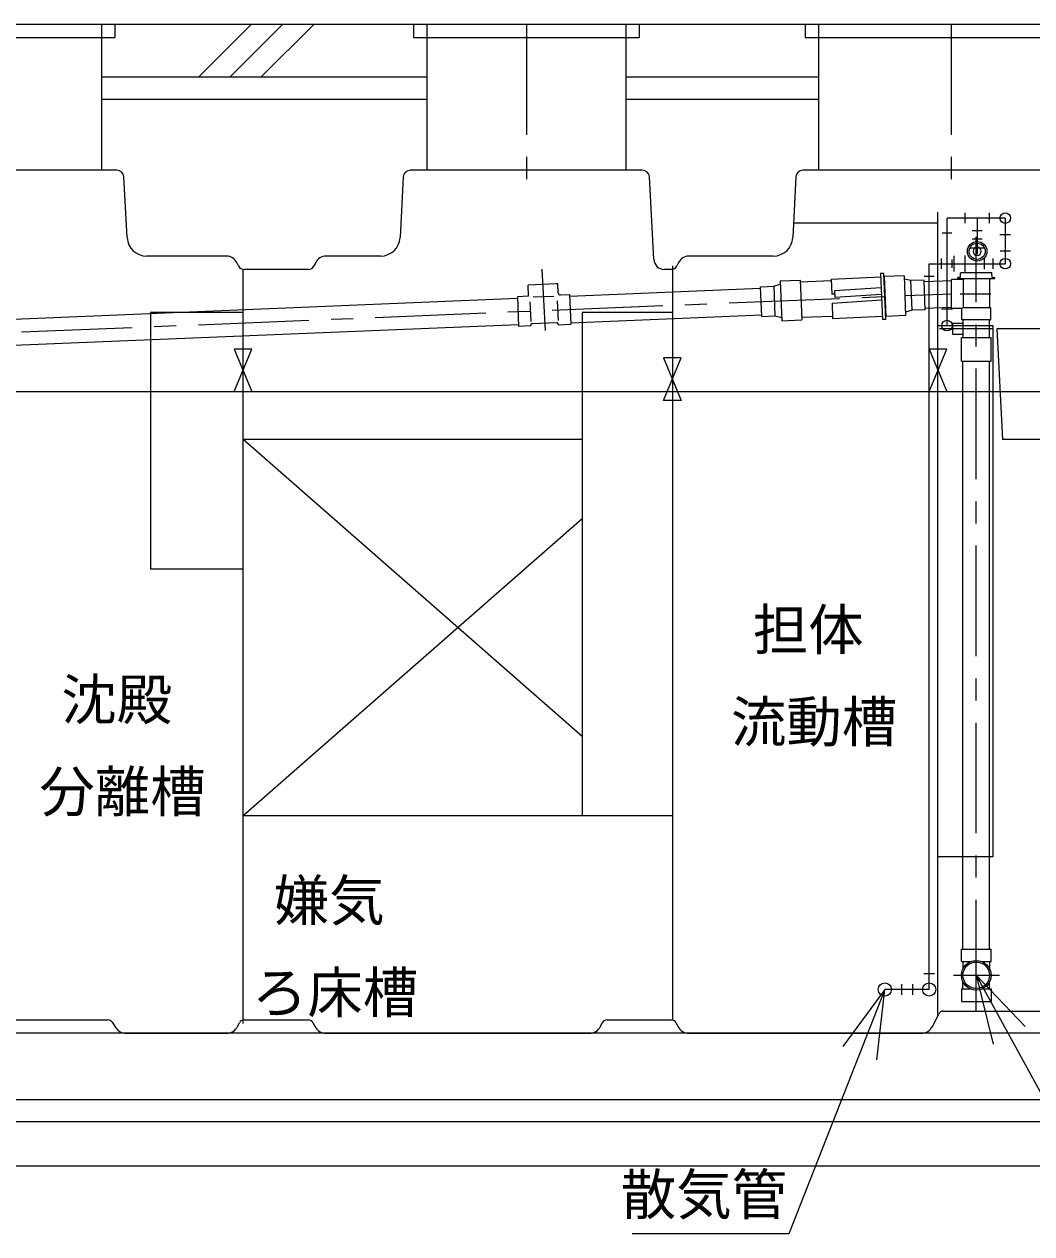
# Model space of a CAD drawing. Units: millimetres, scale not verified. Extents: x -14850 to 14850, y -10500 to 10500.
# Drawn here: x -9700 to -7424, y -5930 to -3197 of the extents above; entities that cross this region are included whole.
import ezdxf
from ezdxf.enums import TextEntityAlignment as Align

# ---------------------------------------------------------------- set-up
doc = ezdxf.new("R2010")
doc.units = ezdxf.units.MM
doc.header["$LTSCALE"] = 50
doc.linetypes.add('CHAIN1', pattern=[8, 5, -1, 1, -1])
doc.linetypes.add('LONG_DASHED1', pattern=[7, 6, -1])
for name, color, linetype, lineweight in [('0-0_躯体', 3, 'Continuous', 25), ('0-1_空気管', 3, 'Continuous', 25), ('0-5_機器', 3, 'Continuous', 25)]:
    doc.layers.add(name, color=color, linetype=linetype, lineweight=lineweight)
doc.styles.add('ＭＳ ゴシック', font='')
doc.styles.get('ＭＳ ゴシック').set_extended_font_data('MS Gothic')

msp = doc.modelspace()

# ---------------------------------------------------------------- linework, layer by layer
at = {"layer": '0-0_躯体', "linetype": 'CHAIN1'}
for p, q in [((-8565.79, -3197.12), (-8565.79, -3592.69)), ((-7605.79, -3197.12), (-7605.79, -3592.69)), ((-7549.29, -5425.44), (-7549.29, -3677.75)), ((-7562.29, -3702.12), (-7532.29, -3702.12)), ((-8530.84, -3750.8), (-8523.33, -3889.45)), ((-10106.13, -3909.02), (-7605.29, -3806.25)), ((-7585.99, -3806.25), (-7516.54, -3806.25)), ((-7512.79, -3885.25), (-7632.29, -3885.25)), ((-7600.36, -5346.25), (-7496.47, -5346.25))]:
    msp.add_line(p, q, dxfattribs=at)
at = {"layer": '0-0_躯体'}
for p, q in [((-9490.78, -3527.12), (-10160.8, -3527.12)), ((-9467.61, -3679.42), (-9474.8, -3542.28)), ((-8843.78, -3542.28), (-8850.96, -3679.42)), ((-8303.78, -3527.12), (-8827.8, -3527.12)), ((-8278.05, -3728.37), (-8287.8, -3542.28)), ((-7956.78, -3542.28), (-7963.96, -3679.42)), ((-7270.78, -3527.12), (-7940.8, -3527.12)), ((-7635.79, -5437.01), (-7635.79, -3621.98)), ((-7575.29, -3623.75), (-7575.29, -3646.75)), ((-7519.29, -3646.75), (-7519.29, -3623.75)), ((-7635.79, -3646.81), (-7961.83, -3646.81)), ((-7615.29, -3878.25), (-7615.29, -3635.25)), ((-7483.79, -3635.25), (-7615.29, -3635.25)), ((-7547.29, -3635.25), (-7547.29, -3710.25)), ((-7483.79, -3635.25), (-7483.79, -3738.25)), ((-7604.29, -3669.25), (-7626.29, -3669.25)), ((-7558.79, -3663.25), (-7535.79, -3663.25)), ((-7558.79, -3682.25), (-7535.79, -3682.25)), ((-7471.69, -3672.75), (-7495.79, -3672.75)), ((-7472.29, -3710.25), (-7495.29, -3710.25)), ((-9243.15, -3721.12), (-9423.67, -3721.12)), ((-9215.95, -3743.38), (-9219.89, -3735.49)), ((-9041.68, -3735.49), (-9045.63, -3743.38)), ((-8894.9, -3721.12), (-9018.43, -3721.12)), ((-8235.79, -3742.98), (-8235.79, -5447.35)), ((-8221.68, -3735.49), (-8225.63, -3743.38)), ((-8007.9, -3721.12), (-8198.43, -3721.12)), ((-7655.79, -3738.25), (-7483.79, -3738.25)), ((-7655.79, -5378.25), (-7655.79, -3738.25)), ((-7627.79, -3749.75), (-7627.79, -3726.75)), ((-7604.79, -3728.75), (-7604.79, -3747.75)), ((-7599.79, -3720.75), (-7599.79, -3755.75)), ((-7582.91, -3725.73), (-7582.9, -3725.75)), ((-7574.79, -3719.75), (-7574.79, -3756.75)), ((-7531.79, -3725.75), (-7531.79, -3750.75)), ((-7511.79, -3726.75), (-7511.79, -3749.75)), ((-9205.79, -5455.49), (-9205.79, -3751.12)), ((-9058.15, -3751.12), (-9203.43, -3751.12)), ((-8238.15, -3751.12), (-8254.08, -3751.12)), ((-7877.39, -3772.9), (-7764.98, -3768.28)), ((-7753.53, -3864.39), (-7757.8, -3760.48)), ((-7712.55, -3765.62), (-7757.51, -3767.47)), ((-7712.55, -3765.62), (-7708.85, -3855.55)), ((-7667.29, -3766.25), (-7644.29, -3766.25)), ((-7585.08, -3769.65), (-7590.92, -3769.65)), ((-7590.92, -3771.45), (-7590.92, -3769.65)), ((-7590.92, -3771.45), (-7507.66, -3771.45)), ((-7585.08, -3769.65), (-7584.55, -3759.4)), ((-7583.55, -3758.45), (-7515.03, -3758.45)), ((-7579.79, -3773.5), (-7579.79, -3771.45)), ((-7518.79, -3836.75), (-7518.79, -3771.45)), ((-7515.79, -3761.26), (-7515.73, -3761.31)), ((-7513.49, -3769.65), (-7514.03, -3759.4)), ((-7513.49, -3769.65), (-7507.66, -3769.65)), ((-7507.66, -3771.45), (-7507.66, -3769.65)), ((-8498.24, -3783.9), (-8561.68, -3786.51)), ((-8560.64, -3811.98), (-8561.68, -3786.51)), ((-8468.07, -3811.68), (-8036.66, -3793.95)), ((-8034.05, -3857.4), (-8036.8, -3790.46)), ((-8006.83, -3789.23), (-8004.08, -3856.17)), ((-7992.31, -3777.12), (-7947.35, -3775.27)), ((-7992.31, -3777.12), (-7988.62, -3867.04)), ((-7947.35, -3775.27), (-7943.65, -3865.2)), ((-7877.2, -3777.39), (-7947.14, -3780.27)), ((-7877.39, -3772.9), (-7875.97, -3807.37)), ((-7694.34, -3843.44), (-7697.09, -3776.5)), ((-7664.36, -3842.21), (-7667.11, -3775.27)), ((-7666.97, -3778.76), (-7605.29, -3776.23)), ((-7605.29, -3838.7), (-7605.29, -3773.8)), ((-7604.99, -3773.5), (-7579.79, -3773.5)), ((-7579.79, -3773.5), (-7577.79, -3775.75)), ((-7577.79, -3837.75), (-7577.79, -3775.75)), ((-10069.43, -3877.49), (-8585.97, -3816.53)), ((-8557.53, -3824.46), (-8555.7, -3868.83)), ((-8503.57, -3812.24), (-8550.54, -3814.17)), ((-8495.77, -3821.93), (-8493.95, -3866.29)), ((-8488.79, -3809.03), (-8468.21, -3808.19)), ((-8468.21, -3808.19), (-8465.46, -3875.13)), ((-7869.09, -3807.23), (-7875.97, -3807.37)), ((-7875.15, -3827.35), (-7762.84, -3820.33)), ((-7868.67, -3813.92), (-7763.38, -3807.34)), ((-9414.79, -3848.25), (-9414.79, -4428.25)), ((-9205.79, -3848.25), (-9414.79, -3848.25)), ((-8439.79, -3848.25), (-8439.79, -4985.25)), ((-8235.79, -3848.25), (-8439.79, -3848.25)), ((-7875.15, -3827.35), (-7873.73, -3861.82)), ((-7664.51, -3838.71), (-7605.29, -3836.28)), ((-7603.29, -3840.75), (-7627.29, -3840.75)), ((-7604.99, -3839), (-7582.04, -3839)), ((-7582.04, -3839), (-7579.68, -3837.75)), ((-7582.04, -3864.95), (-7582.04, -3839)), ((-7517.54, -3837.75), (-7579.68, -3837.75)), ((-7516.54, -3864.95), (-7516.54, -3838.75)), ((-8583.51, -3876.48), (-10066.97, -3937.44)), ((-8555.29, -3878.82), (-8583.37, -3879.98)), ((-8555.29, -3878.82), (-8555.37, -3877.03)), ((-8552.39, -3873.8), (-8496.84, -3871.52)), ((-8493.54, -3876.29), (-8493.61, -3874.49)), ((-8493.54, -3876.29), (-8465.46, -3875.13)), ((-8465.61, -3871.63), (-8034.19, -3853.9)), ((-7988.62, -3867.04), (-7943.65, -3865.2)), ((-7873.92, -3857.33), (-7943.86, -3860.2)), ((-7873.73, -3861.82), (-7761.33, -3857.2)), ((-7753.53, -3864.39), (-7761.02, -3864.7)), ((-7708.85, -3855.55), (-7753.81, -3857.4)), ((-7634.79, -3878.25), (-7511.79, -3878.25)), ((-7603.29, -3873.25), (-7603.29, -3897.25)), ((-7579.29, -3873.25), (-7603.29, -3873.25)), ((-7516.84, -3865.25), (-7581.74, -3865.25)), ((-7579.29, -3865.25), (-7579.29, -3905.25)), ((-7519.29, -3905.25), (-7519.29, -3865.25)), ((-7511.79, -3878.25), (-7511.79, -5078.25)), ((-7603.29, -3897.25), (-7579.29, -3897.25)), ((-7582.79, -3958.25), (-7582.79, -3905.25)), ((-7582.79, -3905.25), (-7515.79, -3905.25)), ((-7291.87, -3885.32), (-7502.81, -3885.32)), ((-7502.81, -3885.32), (-7489.71, -4135.32)), ((-9225.79, -4027.25), (-9185.79, -3931.25)), ((-7655.79, -4027.25), (-7615.79, -3931.25)), ((-7579.29, -5287.25), (-7579.29, -3958.25)), ((-7519.29, -5287.25), (-7519.29, -3958.25)), ((-10307.39, -4027.25), (-7390.41, -4027.25)), ((-8439.79, -4135.25), (-9205.79, -4135.25)), ((-8439.79, -4806.49), (-9205.79, -4135.25)), ((-7292.54, -4135.32), (-7489.71, -4135.32)), ((-9205.79, -4985.25), (-8439.79, -4314.02)), ((-9205.79, -4428.25), (-9414.79, -4428.25)), ((-9205.79, -4985.25), (-8235.79, -4985.25)), ((-7511.79, -5078.25), (-7635.79, -5078.25)), ((-7582.79, -5287.25), (-7579.46, -5287.25)), ((-7582.79, -5315.35), (-7582.79, -5287.25)), ((-7579.29, -5287.25), (-7515.79, -5287.25)), ((-7582.79, -5315.35), (-7562.22, -5315.35)), ((-7579.46, -5315.35), (-7579.46, -5331.69)), ((-7519.29, -5315.35), (-7519.29, -5331.34)), ((-7667.79, -5342.25), (-7643.79, -5342.25)), ((-7549.29, -5346.25), (-7229.78, -5930.37)), ((-7755.79, -5378.25), (-7972.37, -5930.37)), ((-7655.79, -5378.25), (-7755.79, -5378.25)), ((-7718.29, -5366.25), (-7718.29, -5390.25)), ((-7693.29, -5366.25), (-7693.29, -5390.25)), ((-7582.79, -5377.16), (-7582.79, -5405.25)), ((-7582.79, -5377.16), (-7562.22, -5377.16)), ((-7579.46, -5377.16), (-7579.46, -5360.81)), ((-7519.29, -5377.16), (-7519.29, -5361.16)), ((-7582.79, -5405.25), (-7579.46, -5405.25)), ((-7579.29, -5405.25), (-7515.79, -5405.25)), ((-7648.11, -5461.64), (-7634.16, -5433.75)), ((-7623.43, -5427.12), (-7339.14, -5427.12)), ((-9750.09, -5447.12), (-9511.49, -5447.12)), ((-9501.51, -5452.46), (-9493.38, -5464.65)), ((-9218.11, -5461.64), (-9214.16, -5453.75)), ((-9203.43, -5447.12), (-9058.15, -5447.12)), ((-9047.42, -5453.75), (-9043.47, -5461.64)), ((-8398.11, -5461.64), (-8394.16, -5453.75)), ((-8383.43, -5447.12), (-8238.15, -5447.12)), ((-8227.42, -5453.75), (-8223.47, -5461.64)), ((-9470.09, -5477.12), (-9243.15, -5477.12)), ((-9018.43, -5477.12), (-8423.15, -5477.12)), ((-8198.43, -5477.12), (-7673.15, -5477.12))]:
    msp.add_line(p, q, dxfattribs=at)
at = {"layer": '0-0_躯体', "linetype": 'LONG_DASHED1'}
for p, q in [((-7547.29, -3687.12), (-7547.29, -3717.12)), ((-7757.51, -3767.47), (-7753.81, -3857.4))]:
    msp.add_line(p, q, dxfattribs=at)
at = {"layer": '0-0_躯体'}
for points in [[(-7757.8, -3760.48), (-7765.29, -3760.79), (-7761.02, -3864.7)], [(-8493.89, -3804.34), (-8494.74, -3783.76), (-8498.06, -3783.89)], [(-8036.8, -3790.46), (-8006.83, -3789.23), (-7992, -3784.61)], [(-7763.97, -3792.98), (-7869.58, -3799.39), (-7868.67, -3813.92)], [(-7667.11, -3775.27), (-7697.09, -3776.5), (-7712.24, -3773.12)], [(-8560.64, -3811.98), (-8586.12, -3813.03), (-8583.37, -3879.98)], [(-7664.36, -3842.21), (-7694.34, -3843.44), (-7709.16, -3848.05)], [(-8034.05, -3857.4), (-8004.08, -3856.17), (-7988.92, -3859.55)], [(-7582.79, -3958.25), (-7515.79, -3958.25), (-7515.79, -3905.25)], [(-9185.79, -3931.25), (-9225.79, -3931.25), (-9185.79, -4027.25)], [(-7615.79, -3931.25), (-7655.79, -3931.25), (-7615.79, -4027.25)], [(-7536.35, -5315.35), (-7515.79, -5315.35), (-7515.79, -5287.25)], [(-7438.79, -5461.97), (-7549.29, -5346.25), (-7511.45, -5501.72)], [(-7773.68, -5537.25), (-7755.79, -5378.25), (-7850.78, -5507.01)], [(-7536.35, -5377.16), (-7515.79, -5377.16), (-7515.79, -5405.25)]]:
    msp.add_lwpolyline(points, dxfattribs=at)
msp.add_lwpolyline([(-8215.79, -3951.25), (-8255.79, -3951.25), (-8215.79, -4047.25), (-8255.79, -4047.25)], close=True, dxfattribs=at)
for centre, radius in [((-7483.79, -3635.25), 12), ((-7547.29, -3710.25), 22), ((-7547.35, -3710.29), 18.19), ((-7483.79, -3738.25), 12), ((-7615.29, -3878.25), 12), ((-7549.29, -5346.25), 33.5), ((-7549.29, -5346.25), 30), ((-7755.79, -5378.25), 15), ((-7655.79, -5378.25), 15)]:
    msp.add_circle(centre, radius, dxfattribs=at)
for centre, radius, start, end in [((-9490.78, -3543.12), 16, 2.99998, 90), ((-8827.8, -3543.12), 16, 90, 177), ((-8303.78, -3543.12), 16, 3, 90), ((-7940.8, -3543.12), 16, 90, 177), ((-9423.67, -3677.12), 44, 182.99998, 270), ((-8894.9, -3677.12), 44, 270, 357), ((-8007.9, -3677.12), 44, 270, 357), ((-7547.29, -3710.25), 9.2, 90, 270), ((-7547.29, -3710.25), 9.2, 270, 90), ((-9243.15, -3747.12), 26, 26.56503, 89.99998), ((-9203.43, -3737.12), 14, 206.56503, 270), ((-9058.15, -3737.12), 14, 270, 333.43495), ((-9018.43, -3747.12), 26, 90, 153.43495), ((-8254.08, -3727.12), 24, 182.99998, 270), ((-8238.15, -3737.12), 14, 270, 333.43495), ((-8198.43, -3747.12), 26, 90, 153.43495), ((-7583.55, -3759.45), 1, 90, 177), ((-7515.03, -3759.45), 1, 3, 90), ((-8489, -3804.13), 4.9, 182.35312, 272.35312), ((-7517.79, -3836.75), 1, 180, 270), ((-7517.54, -3838.75), 1, 0, 90), ((-8552.27, -3876.9), 3.1, 92.35312, 182.35312), ((-8496.71, -3874.62), 3.1, 2.35312, 92.35312), ((-7581.74, -3864.95), 0.3, 180, 270), ((-7516.84, -3864.95), 0.3, 270, 0), ((-7623.43, -5439.12), 12, 90, 153.43494), ((-9511.49, -5459.12), 12, 33.69006, 90), ((-9470.09, -5449.12), 28, 213.69006, 270), ((-9243.15, -5449.12), 28, 270, 333.43494), ((-9203.43, -5459.12), 12, 90, 153.43494), ((-9058.15, -5459.12), 12, 26.56505, 90), ((-9018.43, -5449.12), 28, 206.56503, 270), ((-8423.15, -5449.12), 28, 270, 333.43494), ((-8383.43, -5459.12), 12, 90, 153.43494), ((-8238.15, -5459.12), 12, 26.56505, 90), ((-8198.43, -5449.12), 28, 206.56503, 270), ((-7673.15, -5449.12), 28, 270, 333.43494)]:
    msp.add_arc(centre, radius, start, end, dxfattribs=at)
at = {"layer": '0-1_空気管'}
msp.add_line((-7972.37, -5930.37), (-8326.41, -5930.37), dxfattribs=at)
at = {"layer": '0-5_機器', "color": 2}
for p, q in [((-10772.53, -3197.12), (-5978.54, -3197.12)), ((-9525.79, -3197.12), (-9525.79, -3527.12)), ((-9495.79, -3197.12), (-9495.79, -3227.12)), ((-9306.7, -3317.12), (-9186.7, -3197.12)), ((-9235.99, -3317.12), (-9115.99, -3197.12)), ((-9165.28, -3317.12), (-9045.28, -3197.12)), ((-8820.79, -3197.12), (-8820.79, -3227.12)), ((-8790.79, -3197.12), (-8790.79, -3527.12)), ((-8340.79, -3197.12), (-8340.79, -3527.12)), ((-8310.79, -3197.12), (-8310.79, -3227.12)), ((-7905.79, -3197.12), (-7905.79, -3527.12)), ((-10155.79, -3227.12), (-9495.79, -3227.12)), ((-8820.79, -3227.12), (-8310.79, -3227.12)), ((-8790.79, -3317.12), (-9525.79, -3317.12)), ((-7905.79, -3317.12), (-8340.79, -3317.12)), ((-8790.79, -3367.12), (-9525.79, -3367.12)), ((-7905.79, -3367.12), (-8340.79, -3367.12)), ((-6245.79, -5477.12), (-10565.79, -5477.12)), ((-10615.79, -5627.12), (-6195.79, -5627.12)), ((-6195.79, -5677.12), (-10615.79, -5677.12)), ((-10615.79, -5777.12), (-6195.79, -5777.12))]:
    msp.add_line(p, q, dxfattribs=at)
msp.add_lwpolyline([(-7935.79, -3197.12), (-7935.79, -3227.12), (-7275.79, -3227.12)], dxfattribs=at)

# ---------------------------------------------------------------- texts
at = {"layer": '0-0_躯体', "color": 4, "style": 'ＭＳ ゴシック'}
for s, p in [('担体', (-8054.05, -4638.83)), ('沈殿', (-9616.45, -4796.45)), ('流動槽', (-8103.49, -4846.83)), ('分離槽', (-9665.89, -5004.45)), ('嫌気', (-9136.32, -5250.42)), ('ろ床槽', (-9185.76, -5458.42))]:
    msp.add_text(s, height=91.79, dxfattribs=at).set_placement(p, align=Align.BOTTOM_LEFT)
at = {"layer": '0-1_空気管', "color": 4, "style": 'ＭＳ ゴシック'}
msp.add_text('散気管', height=91.79, dxfattribs=at).set_placement((-8352.23, -5914.78), align=Align.BOTTOM_LEFT)

doc.saveas('drawing.dxf')
